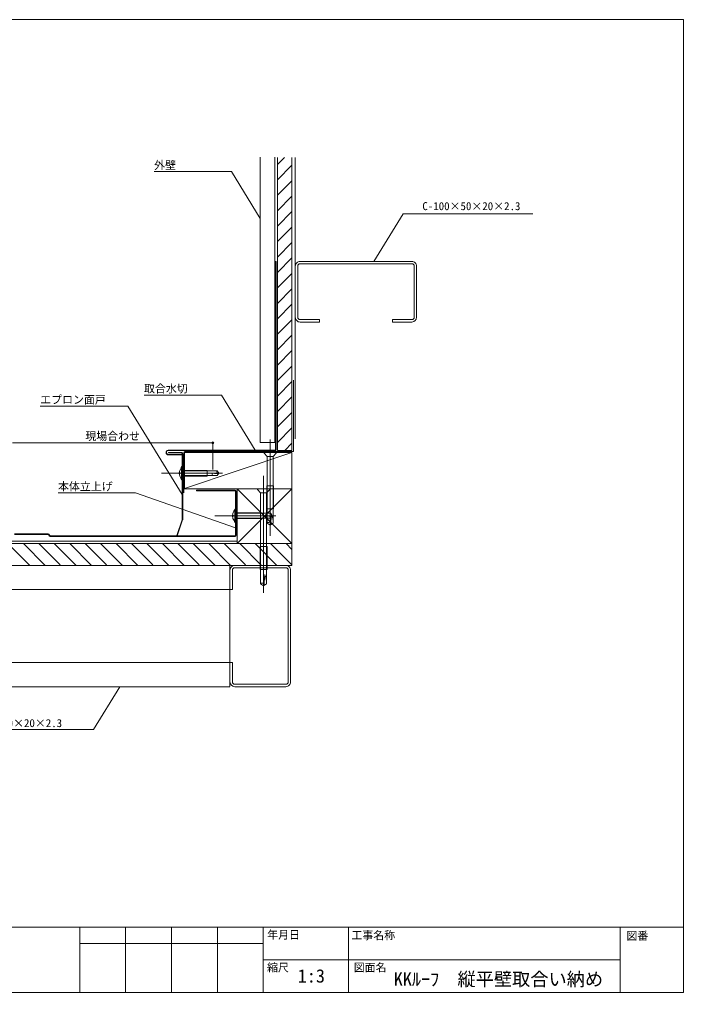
# Model space of a CAD drawing. Units: millimetres, scale not verified. Extents: x -567 to 1804, y -2125 to 401.
# Drawn here: x 20 to 567, y -2125 to -1323 of the extents above; entities that cross this region are included whole.
import ezdxf
from ezdxf.enums import TextEntityAlignment as Align

# ---------------------------------------------------------------- set-up
doc = ezdxf.new("R2010")
doc.units = ezdxf.units.MM
doc.header["$LTSCALE"] = 3
doc.header["$PDMODE"] = 32
doc.header["$PDSIZE"] = 1.5
for name, color, linetype, lineweight in [('0-0_0', 7, 'Continuous', 18), ('0-3_LAYER004', 7, 'Continuous', 18), ('0-5_LAYER007', 4, 'Continuous', 18), ('0-6_LAYER008', 4, 'Continuous', 18), ('0-7_LAYER009', 3, 'Continuous', 18)]:
    doc.layers.add(name, color=color, linetype=linetype, lineweight=lineweight)
doc.styles.add('ＭＳ ゴシック', font='')
doc.styles.get('ＭＳ ゴシック').set_extended_font_data('MS Gothic')

# ---------------------------------------------------------------- blocks, each defined once
blk = doc.blocks.new('GROUP_4(2)')
at = {"layer": '0-6_LAYER008'}
for p, q in [((232.36, 281.493), (238.149, 287.283)), ((232.36, 268.765), (244.36, 280.765)), ((232.36, 256.037), (244.36, 268.037)), ((232.36, 243.31), (244.36, 255.31)), ((232.36, 230.582), (244.36, 242.582)), ((232.36, 217.854), (244.36, 229.854)), ((232.36, 205.126), (244.36, 217.126)), ((232.36, 192.398), (244.36, 204.398)), ((232.36, 179.67), (244.36, 191.67)), ((232.36, 166.942), (244.36, 178.942)), ((232.36, 154.214), (244.36, 166.214)), ((232.36, 141.486), (244.36, 153.486)), ((232.36, 128.758), (244.36, 140.758)), ((232.36, 116.03), (244.36, 128.03)), ((232.36, 103.302), (244.36, 115.302)), ((232.36, 90.574), (244.36, 102.574)), ((232.36, 77.847), (244.36, 89.847)), ((232.36, 65.119), (244.36, 77.119)), ((232.36, 52.391), (244.36, 64.391))]:
    blk.add_line(p, q, dxfattribs=at)
blk = doc.blocks.new('GROUP_5(2)')
at = {"layer": '0-7_LAYER009', "color": 7}
blk.add_lwpolyline([(195.332, -144.905), (195.332, -128.905), (193.332, -128.905), (193.332, -144.905)], dxfattribs=at)
blk = doc.blocks.new('GROUP_6(2)')
at = {"layer": '0-7_LAYER009', "color": 7}
blk.add_lwpolyline([(193.332, -52.905), (193.332, -68.905), (195.332, -68.905)], dxfattribs=at)
blk = doc.blocks.new('GROUP_7(2)')
at = {"layer": '0-7_LAYER009', "color": 7}
blk.add_lwpolyline([(343.127, 153.594), (327.127, 153.594), (327.127, 151.594), (343.127, 151.594)], dxfattribs=at)
blk = doc.blocks.new('GROUP_8')
at = {"layer": '0-7_LAYER009', "color": 7}
blk.add_lwpolyline([(251.127, 151.594), (267.127, 151.594), (267.127, 153.594)], dxfattribs=at)
blk = doc.blocks.new('GROUP_9')
at = {"layer": '0-5_LAYER007', "color": 2}
blk.add_lwpolyline([(218.313, 287.562), (218.313, 52.314), (230.313, 52.314), (230.313, 287.562)], dxfattribs=at)

msp = doc.modelspace()

# ---------------------------------------------------------------- linework, layer by layer
at = {"layer": '0-0_0', "color": 4}
for p, q in [((232.359, -1678.105), (232.36, -1436.576)), ((244.359, -1678.105), (244.36, -1436.577)), ((130.847, -1448.244), (194.677, -1448.244)), ((218.313, -1486.756), (194.677, -1448.244)), ((245.64, -1678.905), (245.64, -1620.156)), ((122.534, -1632.338), (186.364, -1632.338)), ((214.207, -1677.705), (186.364, -1632.338)), ((37, -1641.482), (109.156, -1641.482)), ((153.838, -1714.286), (109.156, -1641.482)), ((14.176, -1671.668), (179.226, -1671.668)), ((179.226, -1671.668), (179.226, -1693.851)), ((238.391, -1678.105), (244.36, -1672.137)), ((155.198, -1679.905), (155.198, -1712.871)), ((156.198, -1678.905), (245.64, -1678.905)), ((232.359, -1678.105), (244.36, -1678.105)), ((244.36, -1709.706), (199.36, -1709.706)), ((199.36, -1752.705), (-383.024, -1752.705)), ((28.4, -1772.705), (10.4, -1754.706)), ((41.128, -1772.705), (23.128, -1754.706)), ((53.441, -1772.291), (35.856, -1754.706)), ((66.583, -1772.705), (48.583, -1754.706)), ((79.311, -1772.705), (61.311, -1754.706)), ((91.625, -1772.291), (74.039, -1754.706)), ((104.767, -1772.705), (86.767, -1754.706)), ((117.495, -1772.705), (99.495, -1754.706)), ((129.808, -1772.291), (112.223, -1754.706)), ((142.951, -1772.705), (124.951, -1754.706)), ((155.679, -1772.705), (137.679, -1754.706)), ((167.992, -1772.291), (150.407, -1754.706)), ((181.135, -1772.705), (163.135, -1754.706)), ((193.863, -1772.705), (175.863, -1754.706)), ((206.176, -1772.291), (188.591, -1754.706)), ((244.36, -1754.706), (199.36, -1754.706)), ((219.318, -1772.705), (201.318, -1754.706)), ((232.046, -1772.705), (214.046, -1754.706)), ((244.36, -1772.291), (226.774, -1754.706)), ((244.36, -1759.563), (239.502, -1754.706)), ((244.36, -1772.706), (-380.94, -1772.705)), ((102.696, -1872.705), (81.03, -1908.007)), ((-25.752, -1908.007), (81.03, -1908.007))]:
    msp.add_line(p, q, dxfattribs=at)
at = {"layer": '0-0_0'}
for p, q in [((247.127, -1668.352), (247.127, -1436.577)), ((343.127, -1522.206), (251.127, -1522.206)), ((247.127, -1526.206), (247.127, -1568.206)), ((249.127, -1568.206), (249.127, -1526.206)), ((251.127, -1524.206), (343.127, -1524.206)), ((345.127, -1526.206), (345.127, -1568.206)), ((347.127, -1568.206), (347.127, -1526.206)), ((267.127, -1570.206), (251.127, -1570.206)), ((226.515, -1748.265), (226.515, -1669.055)), ((184.148, -1679.705), (192.148, -1679.705)), ((221.515, -1679.705), (231.515, -1679.705)), ((221.515, -1680.205), (221.515, -1679.705)), ((221.515, -1680.205), (224.015, -1682.905)), ((224.015, -1682.905), (229.015, -1682.905)), ((224.015, -1737.906), (224.015, -1682.905)), ((229.015, -1682.905), (231.515, -1680.205)), ((229.015, -1737.906), (229.015, -1682.905)), ((231.515, -1680.205), (231.515, -1679.705)), ((153.484, -1691.299), (154.084, -1691.647)), ((153.484, -1702.299), (153.484, -1691.299)), ((154.084, -1701.951), (154.084, -1691.647)), ((187.194, -1696.799), (136.91, -1696.799)), ((151.588, -1696.473), (152.356, -1696.473)), ((151.588, -1697.125), (152.356, -1697.125)), ((152.356, -1697.125), (152.356, -1696.473)), ((174.584, -1694.499), (154.084, -1694.499)), ((182.912, -1694.799), (154.084, -1694.799)), ((182.822, -1698.799), (154.084, -1698.799)), ((174.584, -1699.099), (154.084, -1699.099)), ((174.584, -1699.099), (174.584, -1694.499)), ((179.052, -1698.299), (179.988, -1698.799)), ((184.084, -1696.799), (183.071, -1697.067)), ((221.047, -1795.298), (221.047, -1699.056)), ((153.484, -1702.299), (154.084, -1701.951)), ((229.315, -1707.305), (223.715, -1707.305)), ((223.715, -1707.305), (223.715, -1726.105)), ((229.315, -1707.305), (229.315, -1726.105)), ((216.047, -1709.706), (226.047, -1709.706)), ((216.047, -1710.206), (216.047, -1709.706)), ((216.047, -1710.206), (218.547, -1712.906)), ((218.547, -1712.906), (223.547, -1712.906)), ((218.547, -1787.906), (218.547, -1712.906)), ((223.547, -1712.906), (226.047, -1710.206)), ((223.547, -1787.906), (223.547, -1712.906)), ((226.047, -1710.206), (226.047, -1709.706)), ((231.094, -1731.834), (180.81, -1731.834)), ((195.488, -1731.508), (196.256, -1731.508)), ((196.256, -1732.159), (196.256, -1731.508)), ((197.384, -1726.334), (197.984, -1726.682)), ((197.384, -1737.334), (197.384, -1726.334)), ((197.984, -1736.986), (197.984, -1726.682)), ((218.484, -1729.534), (197.984, -1729.534)), ((226.812, -1729.834), (197.984, -1729.834)), ((218.484, -1734.134), (218.484, -1729.534)), ((223.715, -1726.105), (229.315, -1726.105)), ((227.984, -1731.834), (226.971, -1732.102)), ((227.074, -1736.659), (227.535, -1730.324)), ((195.488, -1732.159), (196.256, -1732.159)), ((197.384, -1737.334), (197.984, -1736.986)), ((226.722, -1733.834), (197.984, -1733.834)), ((218.484, -1734.134), (197.984, -1734.134)), ((222.952, -1733.334), (223.889, -1733.834)), ((224.015, -1737.906), (226.515, -1739.705)), ((229.015, -1737.906), (226.515, -1739.705)), ((223.847, -1757.306), (218.247, -1757.306)), ((218.247, -1757.306), (218.247, -1776.106)), ((223.847, -1757.306), (223.847, -1776.106)), ((193.332, -1772.705), (193.332, -1872.65)), ((195.332, -1792.705), (195.332, -1776.705)), ((239.332, -1772.706), (197.332, -1772.705)), ((197.332, -1774.705), (239.332, -1774.706)), ((218.247, -1776.106), (223.847, -1776.106)), ((241.332, -1776.706), (241.332, -1868.706)), ((243.332, -1868.706), (243.332, -1776.706)), ((218.547, -1787.906), (221.047, -1789.706)), ((223.547, -1787.906), (221.047, -1789.706)), ((221.605, -1786.66), (222.067, -1780.325)), ((195.332, -1792.705), (-380.94, -1792.705)), ((195.332, -1852.705), (-380.94, -1852.705)), ((193.332, -1872.705), (-378.94, -1872.705)), ((239.332, -1870.706), (197.332, -1870.705)), ((197.332, -1872.705), (239.332, -1872.706)), ((-567, -2070.75), (567, -2070.75)), ((69.525, -2070.75), (69.525, -2124.75)), ((107.325, -2070.75), (107.325, -2124.75)), ((145.125, -2070.75), (145.125, -2124.75)), ((182.925, -2070.75), (182.925, -2124.75)), ((220.725, -2070.75), (220.725, -2124.75)), ((290.925, -2070.75), (290.925, -2124.75)), ((514.857, -2070.75), (514.857, -2124.75)), ((220.725, -2084.25), (69.525, -2084.25)), ((514.857, -2097.75), (220.725, -2097.75))]:
    msp.add_line(p, q, dxfattribs=at)
at = {"layer": '0-0_0', "color": 3}
for p, q in [((230.359, -1542.512), (230.359, -1522.693)), ((230.759, -1542.512), (230.759, -1522.693)), ((230.96, -1677.205), (230.959, -1522.693)), ((231.36, -1677.105), (231.359, -1522.693)), ((230.359, -1542.512), (230.759, -1542.512)), ((230.46, -1677.705), (142.402, -1677.705)), ((230.36, -1678.105), (142.427, -1678.105)), ((142.635, -1679.705), (142.635, -1680.105)), ((153.36, -1679.705), (142.635, -1679.705)), ((153.46, -1680.105), (142.635, -1680.105)), ((153.291, -1681.305), (142.635, -1681.305)), ((153.291, -1681.705), (142.635, -1681.705)), ((153.291, -1681.305), (153.291, -1681.705)), ((153.96, -1680.605), (153.96, -1734.947)), ((154.36, -1680.705), (154.36, -1734.93)), ((153.932, -1735.11), (149.443, -1748.13)), ((154.305, -1735.256), (149.82, -1748.263)), ((149.443, -1748.13), (149.82, -1748.263))]:
    msp.add_line(p, q, dxfattribs=at)
at = {"layer": '0-0_0', "color": 33}
for p, q in [((155.96, -1709.5), (244.36, -1679.705)), ((244.36, -1679.705), (244.36, -1709.706)), ((155.96, -1709.706), (244.36, -1709.706)), ((199.36, -1709.706), (244.36, -1754.706)), ((199.36, -1754.706), (199.36, -1709.706)), ((244.36, -1709.706), (199.36, -1754.706))]:
    msp.add_line(p, q, dxfattribs=at)
at = {"layer": '0-0_0', "color": 1}
for p, q in [((165.778, -1710.706), (197.36, -1710.706)), ((165.778, -1710.706), (165.778, -1711.206)), ((165.778, -1711.206), (197.36, -1711.206)), ((197.86, -1747.851), (197.86, -1711.706)), ((198.36, -1747.851), (198.36, -1711.706)), ((43.676, -1746.851), (15.676, -1746.851)), ((43.676, -1747.351), (15.676, -1747.351)), ((197.36, -1748.351), (45.176, -1748.351)), ((197.36, -1748.851), (45.176, -1748.851))]:
    msp.add_line(p, q, dxfattribs=at)
at = {"layer": '0-0_0'}
msp.add_lwpolyline([(-567, -1322.85), (567, -1322.85), (567, -2124.75), (-567, -2124.75)], close=True, dxfattribs=at)
at = {"layer": '0-0_0', "color": 4}
for points in [[(311.82, -1522.206), (335.941, -1482.904), (442.722, -1482.904)], [(51.67, -1712.95), (115.5, -1712.95), (197.86, -1741.703)], [(244.36, -1754.706), (244.36, -1772.705), (-381.269, -1772.705)]]:
    msp.add_lwpolyline(points, dxfattribs=at)
at = {"layer": '0-0_0', "color": 33}
for points in [[(155.96, -1709.5), (155.96, -1679.705), (244.36, -1679.705)], [(-381.269, -1754.705), (244.36, -1754.706), (244.36, -1709.706)]]:
    msp.add_lwpolyline(points, dxfattribs=at)
at = {"layer": '0-0_0'}
for points in [[(182.822, -1698.799), (184.084, -1696.799), (182.912, -1694.799)], [(226.722, -1733.834), (227.984, -1731.834), (226.812, -1729.834)]]:
    msp.add_lwpolyline(points, dxfattribs=at)
at = {"layer": '0-0_0', "color": 3}
for centre, radius, start, end in [((230.859, -1522.693), 0.5, 0.00009, 180.00009), ((230.859, -1522.693), 0.1, 0.00009, 180.00009), ((142.633, -1679.699), 2.007, 96.60881, 270.05311), ((142.633, -1679.699), 1.607, 96.60881, 270.05311), ((153.36, -1680.705), 1, 0.00005, 90.00005), ((153.46, -1680.605), 0.5, 0.00005, 90.00005), ((230.36, -1677.105), 1, 270.00005, 0.00009), ((230.46, -1677.205), 0.5, 270.00005, 0.00009), ((153.46, -1734.947), 0.5, 340.97754, 0.00005), ((153.36, -1734.93), 1, 340.97754, 0.00005)]:
    msp.add_arc(centre, radius, start, end, dxfattribs=at)
at = {"layer": '0-0_0'}
for centre, radius, start, end in [((251.127, -1526.206), 4, 89.99991, 180), ((343.127, -1526.206), 4, 359.99991, 90), ((251.127, -1526.206), 2, 89.99991, 180), ((343.127, -1526.206), 2, 359.99981, 90), ((251.127, -1568.206), 4, 179.99991, 270), ((251.127, -1568.206), 2, 179.99991, 270), ((343.127, -1568.206), 2, 270, 0.00009), ((343.127, -1568.206), 4, 270, 360), ((164.295, -1696.799), 12.13, 153.03671, 162.1965), ((158.326, -1696.875), 6.743, 145.84936, 215.62162), ((179.51, -1697.558), 0.871, 83.87158, 238.28321), ((182.23, -1688.624), 8.484, 251.96182, 275.68739), ((184.31, -1695.841), 1.744, 143.31423, 224.69846), ((164.295, -1696.799), 12.13, 199.27448, 206.96329), ((202.227, -1731.91), 6.743, 145.84936, 215.62162), ((208.196, -1731.834), 12.13, 153.03671, 162.1965), ((223.41, -1732.593), 0.871, 83.87158, 238.28321), ((226.13, -1723.659), 8.484, 251.96182, 275.68739), ((228.211, -1730.875), 1.744, 143.31423, 224.69846), ((204.507, -1739.184), 24.674, 7.87302, 20.64427), ((208.196, -1731.834), 12.13, 199.27448, 206.96329), ((225.877, -1740.153), 2.918, 66.59276, 129.64), ((218.565, -1736.674), 8.508, 339.13112, 0.10145), ((197.332, -1776.705), 4, 89.99991, 180), ((197.332, -1776.705), 2, 89.99991, 180), ((239.332, -1776.706), 4, 359.99991, 90), ((239.332, -1776.706), 2, 359.99991, 90), ((220.408, -1790.153), 2.918, 66.59276, 129.64), ((213.097, -1786.675), 8.508, 339.13112, 0.10145), ((199.038, -1789.184), 24.674, 7.87302, 20.64427), ((197.332, -1868.705), 4, 180, 270), ((197.332, -1868.705), 2, 180, 270.00009), ((239.332, -1868.706), 2, 269.99981, 360), ((239.332, -1868.706), 4, 269.99991, 360)]:
    msp.add_arc(centre, radius, start, end, dxfattribs=at)
at = {"layer": '0-0_0', "color": 4}
msp.add_arc((156.198, -1679.905), 1, 90.00005, 180.00005, dxfattribs=at)
at = {"layer": '0-0_0', "color": 1}
for centre, radius, start, end in [((197.36, -1711.706), 1, 0, 90.00005), ((197.36, -1711.706), 0.5, 0, 90.00005), ((43.676, -1747.851), 1, 0, 90), ((43.676, -1747.851), 0.5, 0, 90), ((45.176, -1747.851), 1, 180, 270), ((45.176, -1747.851), 0.5, 180, 270), ((197.36, -1747.851), 1, 270, 0.00005), ((197.36, -1747.851), 0.5, 270, 0.00005)]:
    msp.add_arc(centre, radius, start, end, dxfattribs=at)
at = {"layer": '0-0_0', "color": 4}
msp.add_point((179.226, -1671.668), dxfattribs=at)

# ---------------------------------------------------------------- block references
at = {"layer": '0-0_0'}
for name in ['GROUP_9', 'GROUP_4(2)', 'GROUP_8', 'GROUP_7(2)', 'GROUP_6(2)', 'GROUP_5(2)']:
    msp.add_blockref(name, (0, -1723.8), dxfattribs=at)

# ---------------------------------------------------------------- texts
at = {"layer": '0-0_0', "style": 'ＭＳ ゴシック'}
for s, height, p in [('外壁', 6.598, (130.847, -1448.244)), ('C-100×50×20×2.3', 6.598, (351.827, -1481.97)), ('取合水切', 6.598, (122.534, -1632.338)), ('エプロン面戸', 6.598, (37, -1641.482)), ('現場合わせ', 6.598, (74.206, -1671.468)), ('本体立上げ', 6.598, (51.67, -1712.95)), ('C-100×50×20×2.3', 6.598, (-25.752, -1908.007)), ('年月日', 6.598, (224, -2082.45)), ('工事名称', 6.598, (293.4, -2082.85)), ('図番', 6.598, (520, -2083.35)), ('縮尺', 6.598, (223.9, -2109.45)), ('図面名', 6.598, (295.3, -2109.45)), ('1:3', 11, (249.15, -2119.85))]:
    msp.add_text(s, height=height, dxfattribs=at).set_placement(p, align=Align.BOTTOM_LEFT)
at = {"layer": '0-3_LAYER004', "style": 'ＭＳ ゴシック'}
msp.add_text('㏍ﾙｰﾌ\u3000縦平壁取合い納め', height=11, dxfattribs=at).set_placement((328.223, -2122.519), align=Align.BOTTOM_LEFT)

doc.saveas('drawing.dxf')
